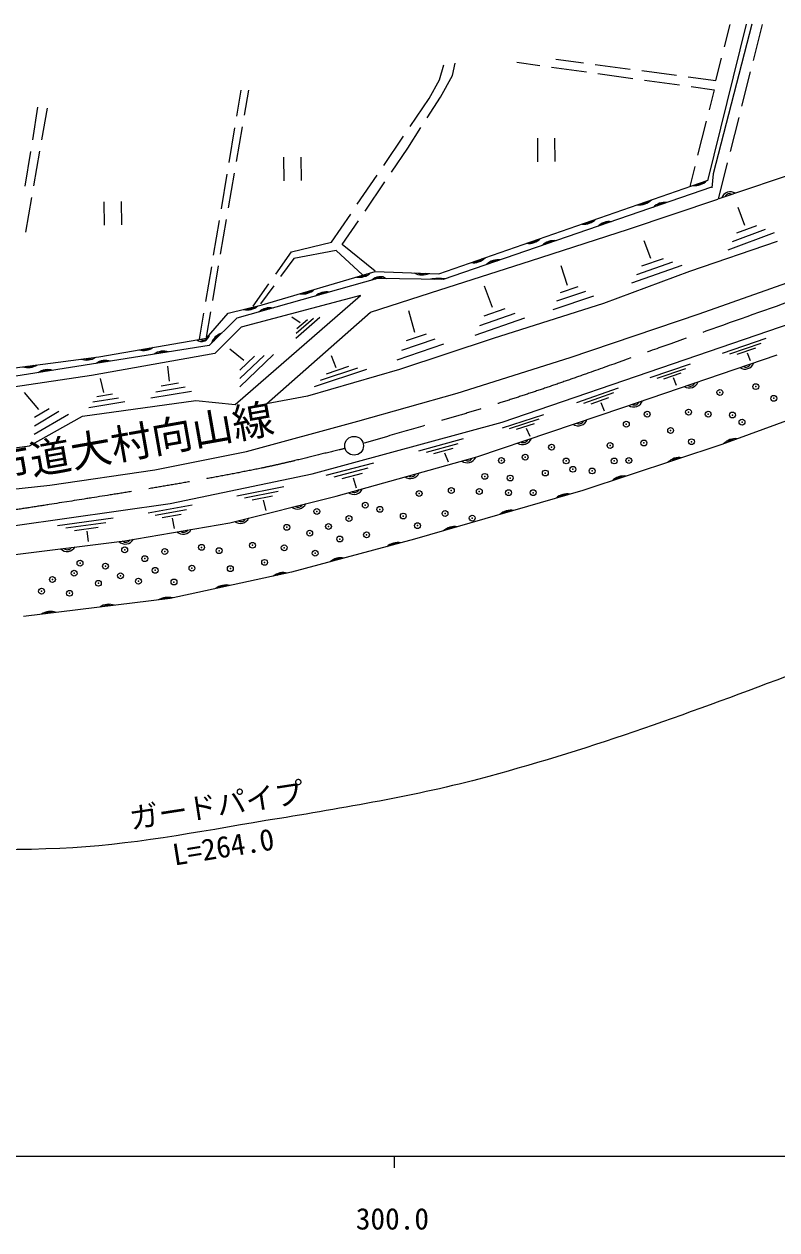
# Model space of a CAD drawing. Units: millimetres, scale not verified. Extents: x 40000 to 680000, y 20000 to 380000.
# Drawn here: x 336484 to 400582, y 198715 to 301423 of the extents above; entities that cross this region are included whole.
import ezdxf
from ezdxf.enums import TextEntityAlignment as Align

# ---------------------------------------------------------------- set-up
doc = ezdxf.new("R2010")
doc.units = ezdxf.units.MM
doc.header["$LTSCALE"] = 1000
doc.header["$PDMODE"] = 32
doc.header["$PDSIZE"] = 500
doc.linetypes.add('CHAIN', pattern=[18.5, 12, -1.5, 3.5, -1.5])
for name, color, linetype, lineweight in [('M-BGD', 7, 'Continuous', 13), ('M-BMK', 2, 'CHAIN', 13), ('M-BMK-SRVR', 3, 'Continuous', 13), ('M-STR-HTXT', 7, 'Continuous', 13), ('M-TTL-BAND', 7, 'Continuous', 13)]:
    doc.layers.add(name, color=color, linetype=linetype, lineweight=lineweight)
doc.layers.add('M-BGD-HTXT', color=7, linetype='Continuous')
doc.styles.add('ＭＳ ゴシック', font='')
doc.styles.get('ＭＳ ゴシック').set_extended_font_data('MS Gothic')

# ---------------------------------------------------------------- blocks, each defined once
blk = doc.blocks.new('田')
at = {"color": 7, "linetype": 'Continuous', "lineweight": 13}
for p, q in [((-0.75, 1), (-0.75, -1)), ((0.75, -1), (0.75, 1))]:
    blk.add_line(p, q, dxfattribs=at)

msp = doc.modelspace()

# ---------------------------------------------------------------- linework, layer by layer
at = {"layer": 'M-BGD'}
for p, q in [((394698, 288061), (398002, 301423)), ((398445, 301423), (395163, 288665)), ((396114, 299498), (396595, 301394)), ((399342, 301394), (398564, 298322)), ((371856, 296670), (372223, 297952)), ((372955, 297036), (373175, 298098)), ((378430, 298171), (380397, 297897)), ((381763, 298428), (384113, 298118)), ((385105, 297987), (388079, 297596)), ((395386, 296633), (395868, 298529)), ((371930, 295205), (372955, 297036)), ((381388, 297759), (384359, 297345)), ((385349, 297207), (388321, 296792)), ((389070, 297465), (392045, 297073)), ((393036, 296943), (395386, 296633)), ((398318, 297353), (397581, 294444)), ((370977, 295095), (371856, 296670)), ((389311, 296654), (392282, 296240)), ((393273, 296102), (395240, 295827)), ((395240, 295827), (394812, 294132)), ((354602, 293578), (354973, 295797)), ((355578, 295797), (355212, 293659)), ((369347, 292694), (370977, 295095)), ((370807, 293447), (371930, 295205)), ((337213, 291565), (337657, 294350)), ((338438, 294277), (337967, 291578)), ((394568, 293162), (393834, 290253)), ((397336, 293475), (396599, 290567)), ((353941, 289633), (354436, 292592)), ((355043, 292674), (354537, 289717)), ((367100, 289385), (368785, 291866)), ((369146, 290847), (370269, 292604)), ((367767, 288814), (369146, 290847)), ((336584, 287615), (337056, 290577)), ((337796, 290593), (337280, 287638)), ((405892, 290013), (395630, 286527)), ((353280, 285688), (353775, 288647)), ((354368, 288731), (353862, 285774)), ((393589, 289284), (393161, 287588)), ((395163, 288665), (395052, 287480)), ((396354, 289597), (395576, 286525)), ((364853, 286075), (366538, 288557)), ((365521, 285504), (367205, 287986)), ((371810, 280153), (394644, 288104)), ((337108, 286653), (336592, 283697)), ((395024, 287522), (372179, 279668)), ((387939, 283946), (395554, 286519)), ((397857, 284264), (397273, 285793)), ((352619, 281743), (353115, 284702)), ((353694, 284788), (353188, 281831)), ((362660, 282847), (364291, 285248)), ((363580, 282643), (364959, 284676)), ((379603, 281271), (387939, 283946)), ((400356, 283640), (396397, 282171)), ((399595, 283940), (396768, 282890)), ((398835, 284239), (397139, 283610)), ((359258, 282017), (362660, 282847)), ((366363, 280373), (363580, 282643)), ((389846, 281446), (389270, 282950)), ((400596, 282917), (393135, 280345)), ((357911, 280114), (359258, 282017)), ((359441, 281471), (358325, 279935)), ((363067, 282131), (359441, 281471)), ((365301, 280080), (363067, 282131)), ((390891, 281431), (389056, 280791)), ((351958, 277798), (352454, 280757)), ((353019, 280846), (352513, 277889)), ((371885, 278801), (379603, 281271)), ((382759, 279160), (382223, 280833)), ((392499, 280855), (388217, 279361)), ((391695, 281143), (388637, 280076)), ((366583, 279747), (354597, 276368)), ((356743, 277501), (366364, 280347)), ((366364, 280347), (371810, 280153)), ((372179, 279668), (366583, 279747)), ((393135, 280345), (385829, 277618)), ((393963, 276739), (402984, 279929)), ((355987, 277394), (357334, 279297)), ((357738, 279126), (356621, 277589)), ((365968, 276897), (371885, 278801)), ((376375, 277275), (375695, 279108)), ((384293, 278649), (381821, 277813)), ((383620, 279039), (382137, 278538)), ((353871, 276795), (356743, 277501)), ((354468, 269022), (365125, 278305)), ((365125, 278305), (354963, 275614)), ((385829, 277618), (376413, 274634)), ((384966, 278259), (381505, 277089)), ((392784, 272843), (408111, 278117)), ((351421, 274592), (351793, 276812)), ((352344, 276903), (351978, 274765)), ((352006, 274677), (353871, 276795)), ((354597, 276368), (352250, 274057)), ((357118, 269077), (365968, 276897)), ((359997, 275968), (359268, 276448)), ((361677, 276438), (359611, 274645)), ((361139, 276342), (359663, 275061)), ((369751, 275141), (369239, 277006)), ((379083, 276381), (374876, 274912)), ((378256, 276782), (375250, 275733)), ((377428, 277183), (375625, 276553)), ((382986, 273034), (393963, 276739)), ((354963, 275614), (352710, 273361)), ((360601, 276246), (359716, 275478)), ((342838, 273084), (352006, 274677)), ((376413, 274634), (368438, 272009)), ((371458, 274595), (368613, 273616)), ((370718, 275020), (369011, 274434)), ((395949, 273391), (399684, 274661)), ((396568, 273351), (399235, 274258)), ((352250, 274057), (334520, 271223)), ((352710, 273361), (342218, 271494)), ((355204, 272758), (353988, 273727)), ((357729, 273280), (354841, 270516)), ((356911, 273207), (354848, 271234)), ((372198, 274169), (368214, 272799)), ((387456, 268768), (400616, 273249)), ((397187, 273311), (398787, 273855)), ((398044, 273435), (398300, 272771)), ((334622, 272017), (342838, 273084)), ((348864, 270998), (348712, 272286)), ((356093, 273135), (354856, 271951)), ((364101, 272246), (362191, 271617)), ((363055, 272154), (362647, 273154)), ((373348, 269981), (382986, 273034)), ((377183, 267515), (392784, 272843)), ((389803, 271310), (393239, 272480)), ((342218, 271494), (331945, 269956)), ((343280, 270047), (343000, 271231)), ((368438, 272009), (360617, 269745)), ((365646, 271999), (361190, 270530)), ((364874, 272123), (361690, 271073)), ((390379, 271261), (392833, 272097)), ((390956, 271212), (392428, 271714)), ((391749, 271319), (392005, 270671)), ((350730, 270139), (347269, 269566)), ((350185, 270487), (347713, 270078)), ((349640, 270834), (348157, 270589)), ((383544, 269183), (387104, 270453)), ((337732, 268597), (336524, 270030)), ((341449, 268033), (351117, 269351)), ((345061, 269243), (341998, 268745)), ((344530, 269566), (342342, 269211)), ((343999, 269890), (342686, 269677)), ((351117, 269351), (354468, 269022)), ((360617, 269745), (357118, 269077)), ((364909, 267614), (373348, 269981)), ((384151, 269127), (386694, 270034)), ((384758, 269071), (386284, 269616)), ((385587, 269185), (385883, 268473)), ((407265, 269783), (395902, 265622)), ((340263, 268183), (337350, 266465)), ((339444, 268415), (337363, 267188)), ((338625, 268647), (337376, 267911)), ((375044, 264571), (387456, 268768)), ((377209, 267032), (380744, 268177)), ((336944, 265506), (341449, 268033)), ((355408, 265008), (364909, 267614)), ((361014, 263120), (377183, 267515)), ((377816, 266971), (380341, 267789)), ((378422, 266911), (379937, 267402)), ((370085, 265068), (373894, 266114)), ((379247, 267007), (379551, 266335)), ((333648, 265066), (336944, 265506)), ((347613, 263464), (355408, 265008)), ((370733, 264962), (373454, 265709)), ((371382, 264855), (373014, 265303)), ((395902, 265622), (384058, 261700)), ((362217, 262992), (366267, 264054)), ((363058, 261227), (375044, 264571)), ((372267, 264908), (372579, 264140)), ((338660, 262160), (347613, 263464)), ((348928, 260593), (361014, 263120)), ((362889, 262861), (365781, 263620)), ((363560, 262731), (365295, 263186)), ((329810, 261200), (338660, 262160)), ((354605, 261234), (358606, 262047)), ((364489, 262770), (364766, 261924)), ((353988, 258951), (363058, 261227)), ((355260, 261060), (358118, 261641)), ((355916, 260887), (357630, 261235)), ((384058, 261700), (369734, 257539)), ((335708, 258725), (348928, 260593)), ((347044, 259802), (350795, 260482)), ((347640, 259602), (350320, 260088)), ((356828, 260868), (357079, 259998)), ((339326, 258706), (344073, 259370)), ((340047, 258502), (343438, 258977)), ((345061, 257422), (353988, 258951)), ((348237, 259402), (349844, 259694)), ((349081, 259350), (349262, 258459)), ((340768, 258298), (342802, 258583)), ((341813, 258242), (341941, 257345)), ((335280, 256177), (345061, 257422)), ((369734, 257539), (359251, 254738)), ((359251, 254738), (348927, 252498)), ((348927, 252498), (336444, 250977))]:
    msp.add_line(p, q, dxfattribs=at)
for centre, radius, start, end in [((393623, 289048), 1377, 262.20754, 316.19047), ((393825, 288469), 688, 262.20754, 316.19047), ((396629, 286338), 801, 57.48106, 160.04508), ((396549, 286575), 400, 57.48106, 160.04508), ((388901, 287404), 1377, 262.20754, 316.19047), ((389103, 286824), 688, 262.20754, 316.19047), ((391044, 284857), 1377, 81.98211, 135.96504), ((390844, 285437), 688, 81.98211, 135.96504), ((384179, 285759), 1377, 262.20754, 316.19047), ((384381, 285180), 688, 262.20754, 316.19047), ((386315, 283231), 1377, 81.98211, 135.96504), ((386116, 283811), 688, 81.98211, 135.96504), ((379457, 284115), 1377, 262.20754, 316.19047), ((379659, 283536), 688, 262.20754, 316.19047), ((381587, 281605), 1377, 81.98211, 135.96504), ((381388, 282185), 688, 81.98211, 135.96504), ((374735, 282471), 1377, 262.20754, 316.19047), ((374937, 281892), 688, 262.20754, 316.19047), ((376859, 279980), 1377, 81.98211, 135.96504), ((376659, 280560), 688, 81.98211, 135.96504), ((365032, 281232), 1377, 259.48298, 313.46591), ((365206, 280644), 688, 259.48298, 313.46591), ((366786, 278985), 928, 54.03565, 137.61844), ((366736, 279367), 469, 52.85088, 135.52878), ((370379, 281432), 1377, 240.97202, 294.95496), ((370358, 280819), 688, 240.97202, 294.95496), ((371790, 276439), 3322, 80.78301, 102.33572), ((371697, 279061), 688, 62.19932, 116.18226), ((360238, 279814), 1377, 259.48298, 313.46591), ((360412, 279226), 688, 259.48298, 313.46591), ((362222, 277243), 1377, 78.75163, 132.73456), ((362056, 277833), 688, 78.75163, 132.73456), ((355486, 278456), 1377, 256.82193, 310.80487), ((355632, 277860), 688, 256.82193, 310.80487), ((357410, 275886), 1377, 78.75163, 132.73456), ((357243, 276477), 688, 78.75163, 132.73456), ((351597, 275081), 688, 232.7228, 352.07982), ((351728, 274854), 359, 228.10257, 343.39493), ((353731, 273793), 1377, 107.57117, 161.5541), ((353301, 274230), 688, 107.57117, 161.5541), ((346660, 274994), 1377, 252.86288, 306.84581), ((346765, 274389), 688, 252.86288, 306.84581), ((348366, 272193), 1377, 72.08835, 126.07128), ((348269, 272799), 688, 72.08835, 126.07128), ((336821, 273540), 1377, 250.40813, 304.39106), ((336900, 272932), 688, 250.40813, 304.39106), ((341780, 274184), 1377, 250.40813, 304.39106), ((341859, 273576), 688, 250.40813, 304.39106), ((343429, 271404), 1377, 72.08835, 126.07128), ((343332, 272010), 688, 72.08835, 126.07128), ((397861, 272840), 801, 237.52378, 340.0878), ((397941, 272603), 400, 237.52378, 340.0878), ((338491, 270615), 1377, 72.08835, 126.07128), ((338395, 271221), 688, 72.08835, 126.07128), ((393128, 271228), 801, 237.52378, 340.0878), ((393208, 270991), 400, 237.52378, 340.0878), ((388395, 269616), 801, 237.52378, 340.0878), ((388475, 269379), 400, 237.52378, 340.0878), ((383660, 268013), 801, 237.39884, 339.96286), ((383740, 267776), 400, 237.39884, 339.96286), ((378923, 266411), 801, 237.39884, 339.96286), ((379003, 266174), 400, 237.39884, 339.96286), ((397057, 264738), 1377, 83.12112, 137.10405), ((396846, 265314), 688, 83.12112, 137.10405), ((374201, 264856), 801, 234.30346, 336.86749), ((374268, 264615), 400, 234.30346, 336.86749), ((392282, 263131), 1377, 81.32726, 135.3102), ((392089, 263713), 688, 81.32726, 135.3102), ((369385, 263512), 801, 234.30346, 336.86749), ((369452, 263271), 400, 234.30346, 336.86749), ((387536, 261559), 1377, 81.32726, 135.3102), ((387343, 262142), 688, 81.32726, 135.3102), ((364569, 262169), 801, 234.30346, 336.86749), ((364636, 261928), 400, 234.30346, 336.86749), ((382727, 260036), 1377, 79.20726, 133.1902), ((382555, 260625), 688, 79.20726, 133.1902), ((359743, 260912), 801, 232.80709, 335.37111), ((359804, 260669), 400, 232.80709, 335.37111), ((377925, 258641), 1377, 79.20726, 133.1902), ((377754, 259230), 688, 79.20726, 133.1902), ((354893, 259695), 801, 232.80709, 335.37111), ((354954, 259452), 400, 232.80709, 335.37111), ((350019, 258780), 801, 228.43923, 331.00325), ((350062, 258533), 400, 228.43923, 331.00325), ((373124, 257246), 1377, 79.20726, 133.1902), ((372952, 257835), 688, 79.20726, 133.1902), ((340153, 257302), 801, 225.97118, 328.53521), ((340185, 257054), 400, 225.97118, 328.53521), ((345103, 257916), 781, 225.58814, 331.84548), ((345138, 257679), 391, 225.98016, 331.91263), ((368286, 255882), 1377, 77.96717, 131.9501), ((368127, 256475), 688, 77.96717, 131.9501), ((363455, 254592), 1377, 77.96717, 131.9501), ((363297, 255184), 688, 77.96717, 131.9501), ((358557, 253332), 1377, 75.25487, 129.2378), ((358427, 253932), 688, 75.25487, 129.2378), ((353671, 252272), 1377, 75.25487, 129.2378), ((353541, 252871), 688, 75.25487, 129.2378), ((343703, 250625), 1377, 69.95266, 123.9356), ((343629, 251234), 688, 69.95266, 123.9356), ((348723, 250961), 1634, 75.3805, 120.31279), ((348593, 251839), 688, 69.95266, 123.9356), ((338740, 250021), 1377, 69.95266, 123.9356), ((338666, 250630), 688, 69.95266, 123.9356)]:
    msp.add_arc(centre, radius, start, end, dxfattribs=at)
for p in [(395730, 270047), (398788, 270545), (400318, 269549), (389541, 268198), (393062, 268376), (394734, 268198), (396797, 268127), (387763, 267344), (391533, 266811), (397615, 267522), (393311, 265851), (381396, 265388), (386376, 265530), (389256, 265744), (377128, 264250), (379156, 264535), (382641, 264214), (386731, 264214), (387976, 264250), (375706, 262899), (377875, 262756), (380863, 263183), (383210, 263503), (384846, 263361), (372860, 261689), (370122, 261440), (375243, 261618), (377733, 261511), (379831, 261511), (361408, 259911), (365534, 260444), (366779, 260089), (372327, 259733), (362404, 258631), (364147, 259306), (368770, 259520), (369979, 258702), (374639, 259342), (358847, 258559), (360803, 258061), (363364, 257564), (365640, 257919), (345047, 256639), (351592, 256852), (353085, 256568), (355931, 257030), (358634, 256817), (341242, 255501), (346755, 255892), (348462, 256497), (356962, 255572), (361266, 256354), (340744, 254647), (343411, 255252), (347644, 254896), (350774, 255074), (354046, 255038), (338894, 254114), (342807, 253793), (344692, 254434), (346221, 253971), (349244, 253900), (337970, 253118), (340353, 252940)]:
    msp.add_point(p, dxfattribs=at)
at = {"layer": 'M-BMK'}
for points, knots in [([(440229, 292180), (434293, 289892), (428383, 287539), (422422, 285318), (411839, 281375), (401189, 277617), (390544, 273845), (386429, 272387), (382332, 270876), (378178, 269531), (373962, 268166), (369687, 266991), (365441, 265720)], [0, 0, 0, 0, 1, 1, 1, 2, 2, 2, 3, 3, 3, 4, 4, 4, 4]), ([(363753, 265263), (361389, 264706), (359040, 264082), (356661, 263594), (351879, 262615), (347060, 261822), (342237, 261070), (337696, 260362), (333158, 259573), (328578, 259201), (323990, 258829), (319377, 258866), (314774, 258842), (311683, 258825), (308591, 258900), (305500, 258985), (300662, 259119), (295807, 259078), (290991, 259562), (286444, 260020), (281927, 260801), (277458, 261755), (273592, 262580), (269819, 263787), (265999, 264803)], [0, 0, 0, 0, 1, 1, 1, 2, 2, 2, 3, 3, 3, 4, 4, 4, 5, 5, 5, 6, 6, 6, 7, 7, 7, 8, 8, 8, 8])]:
    msp.add_open_spline(points, degree=3, knots=knots, dxfattribs=at)
at = {"layer": 'M-BMK-SRVR'}
msp.add_circle((364581, 265507), 800, dxfattribs=at)
at = {"layer": 'M-STR-HTXT'}
msp.add_open_spline([(476253, 282561), (469486, 278561), (462888, 274259), (455951, 270560), (446927, 265750), (437589, 261546), (428271, 257334), (419390, 253319), (410491, 249317), (401379, 245859), (392782, 242595), (384103, 239465), (375210, 237121), (369255, 235551), (363155, 234577), (357078, 233574), (351257, 232613), (345432, 231454), (339538, 231209), (326590, 230669), (313620, 232044), (300711, 233179), (286062, 234467), (271453, 236318), (256936, 238665), (249678, 239838), (242462, 241294), (235300, 242957), (223111, 245787), (211117, 249402), (199026, 252625)], degree=3, knots=[0, 0, 0, 0, 1, 1, 1, 2, 2, 2, 3, 3, 3, 4, 4, 4, 5, 5, 5, 6, 6, 6, 7, 7, 7, 8, 8, 8, 9, 9, 9, 10, 10, 10, 10], dxfattribs=at)
at = {"layer": 'M-TTL-BAND'}
for p, q in [((40000, 205000), (579000, 205000)), ((368000, 205000), (368000, 204000))]:
    msp.add_line(p, q, dxfattribs=at)

# ---------------------------------------------------------------- block references
at = {"layer": 'M-BGD', "xscale": 1000, "yscale": 1000, "rotation": 0.65231}
for p in [(380949, 290708), (359342, 289088), (344038, 285307)]:
    msp.add_blockref('田', p, dxfattribs=at)

# ---------------------------------------------------------------- texts
at = {"layer": 'M-BGD-HTXT', "style": 'ＭＳ ゴシック'}
msp.add_text('市道大村向山線', height=2566, rotation=10, dxfattribs=at).set_placement((333905, 261628), align=Align.BOTTOM_LEFT)
at = {"layer": 'M-STR-HTXT', "style": 'ＭＳ ゴシック'}
for s, rotation, p in [('ガードパイプ', 8.807, (345685, 232298)), ('L=264.0', 9.162, (349368, 229200))]:
    msp.add_text(s, height=1833, rotation=rotation, dxfattribs=at).set_placement(p, align=Align.BOTTOM_LEFT)
at = {"layer": 'M-TTL-BAND', "style": 'ＭＳ ゴシック'}
msp.add_text('300.0', height=1833, dxfattribs=at).set_placement((367844, 198195), align=Align.BOTTOM_CENTER)

doc.saveas('drawing.dxf')
